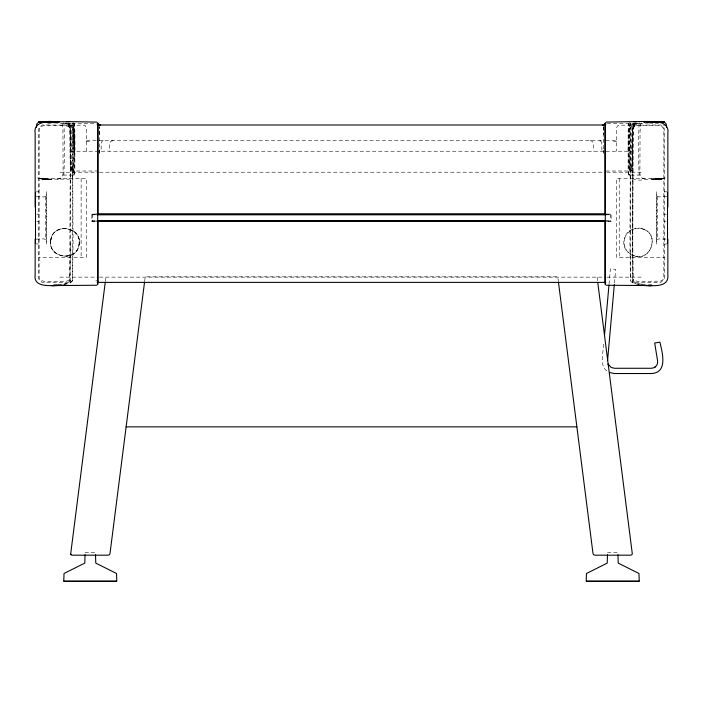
<?xml version="1.0" encoding="UTF-8"?>
<svg xmlns="http://www.w3.org/2000/svg" width="703" height="703" viewBox="0 0 703 703"><rect width="100%" height="100%" fill="white"/><g stroke="black" fill="none" stroke-linecap="round" stroke-linejoin="round"><path stroke-width="0.53" stroke-dasharray="3.52 2.64" d="M38.718 244.003L36.169 243.923M99.299 153.377L99.404 126.777M70.485 243.097L69.79 279.636L66.847 281.156L61.838 281.499L44.315 281.42L40.115 280.066L39.219 278.66L39.14 273.274L39.104 133.965L39.219 128.869L41.099 126.417L44.315 125.565L64.896 125.565L68.103 126.355L69.79 127.7L70.414 134.581L70.845 165.838L71.908 171.005M99.334 134.458L99.351 126.637M603.649 126.637L603.666 134.458M63.103 175.082L74.307 175.082L74.184 131.435L73.2 122.92L72.471 123.192L73.411 131.338L73.56 175.082M632.015 150.284L632.331 128.447L633.965 126.083L632.946 124.229L633.394 122.858L630.09 125.231L629.185 126.839L628.561 149.827L629.255 171.005M99.299 153.228L99.334 150.091M628.087 150.31L628.763 123.921L629.299 124.079L628.693 175.082L639.897 175.082M629.44 150.442L629.589 131.338L630.529 123.192L629.8 122.92L629.299 124.079M50.66 241.683C50.774 223.123 80.775 225.259 79.211 243.001C78.508 262.395 49.148 258.73 50.66 241.964M99.299 152.375L99.334 150.284M632.788 128.64L632.788 278.845L634.897 280.752L638.104 281.42L660.644 281.156L663.527 279.346L663.834 276.982L663.896 133.965L663.781 128.869L661.901 126.417L658.685 125.565L638.104 125.565L634.897 126.355L633.21 127.7L632.155 165.838L631.092 171.005M632.155 165.838L632.524 150.345L632.085 165.838L630.784 171.005L630.547 165.785M64.175 284.794L70.564 282.826L72.558 280.84L72.453 127.63C68.859 122.41 60.985 123.614 55.405 123.034M72.558 280.84L73.059 243.897L72.558 127.366L70.564 124.993L65.941 123.007M68.859 123.025L69.483 124.334L68.622 126.268L70.054 124.229L69.606 122.858L72.91 125.231L73.815 126.839L74.439 149.827L73.745 171.005M72.453 165.785L72.216 171.005L70.915 165.838L70.476 150.345L70.845 165.838M629.589 131.584L630.064 124.308L630.907 123.043M639.027 123.86L638.35 150.284L639.115 175.082M73.472 171.005L74.035 149.932L73.481 127.199L72.664 125.758L70.054 124.229M74.307 175.082L74.861 168.887L74.87 131.303L74.36 123.886L73.674 122.735M603.71 344.127C603.438 353.055 598.315 366.667 608.684 372.151M609.053 284.161L610.406 268.898L615.687 269.354L614.431 283.485M63.885 175.082L64.65 150.284L63.973 123.86M633.218 127.709L634.361 126.215L633.517 124.334L634.141 123.025M71.047 171.005L71.636 165.688L71.627 133.298L71.056 126.558L68.455 123.412M105.353 281.49L105.907 277.14M144.625 281.49L145.222 276.815L557.778 276.815L558.375 281.49M73.56 174.098L72.093 177.841L69.158 179.142L42.716 179.142L38.814 178.676L37.531 177.841M46.67 241.463L46.67 194.362M656.33 241.463L656.33 194.362M638.825 284.794L632.436 282.826L630.442 280.84L630.547 127.63C634.37 122.217 642.621 123.623 648.438 123.016M68.999 125.283L68.622 126.268L69.782 127.709M69.483 124.334L68.894 125.503L69.061 124.097L65.739 123.473L66.17 122.823M629.326 122.735L628.64 123.886L628.13 131.303L628.139 168.887L628.693 175.082M641.364 123.043L640.521 124.308L640.055 131.338L639.897 174.098L641.364 177.841L645.495 179.291M72.453 280.506L70.625 282.29L64.448 283.854M103.297 140.741L102.313 140.969L101.223 142.806L101.083 151.233M36.169 196.708L44.078 196.928L46.38 195.786M656.62 240.039L658.922 238.897L666.831 239.125M637.059 123.007L632.436 124.993L630.442 127.366L629.941 243.897L630.442 280.84M654.634 179.291L664.186 178.676L650.609 179.291C655.486 178.852 661.075 180.328 665.469 177.841M636.039 122.638L632.964 124.818L631.944 126.558L631.18 149.73L631.953 171.005M632.937 229.16C619.396 233.563 622.401 255.057 636.057 256.314C651.426 259.548 659.098 235.443 644.238 229.512C631.751 223 616.962 240.25 627.138 251.323C652.015 272.869 665.346 222.438 632.981 229.143M632.946 124.229L630.336 125.758L629.519 127.199L628.965 149.932L629.528 171.005M639.651 122.84L635.582 124.563L633.324 127.199L632.744 243.95L633.324 280.989L635.582 283.177L639.651 284.618M73.701 124.079L74.237 123.921L74.746 131.329L74.913 150.31M63.349 284.618L67.418 283.177L69.676 280.989L70.256 168.465L69.676 127.199L67.418 124.563L63.349 122.84M36.169 191.901L38.718 191.682M36.811 214.248L38.718 214.064M36.169 239.125L44.078 238.897L46.38 240.039M666.831 196.708L658.922 196.928L656.62 195.786M666.189 221.217L664.282 221.401M666.831 243.923L664.282 244.143M113.016 140.741L111.382 140.969L109.519 142.806L109.281 151.233M661.066 179.028L664.186 178.676L654.247 179.291L664.238 178.624L653.614 179.291L660.952 179.142L654.247 179.291M95.757 280.919L97.04 280.769M653.614 179.291L660.794 179.142L651.567 179.291L664.186 178.676M57.505 179.291L61.636 177.841L63.103 174.098L62.945 131.338L62.479 124.308L61.636 123.043M607.269 123.614L637.261 123.473L636.83 122.823M47.734 123.28L54.562 123.016M651.567 179.291L660.038 179.142M648.438 284.364L651.839 284.302M660.284 179.142C652.199 176.444 632.182 185.689 629.44 174.098M57.101 284.32L52.857 284.328M65.739 123.473L95.731 123.614M637.261 123.473L634.563 123.64L633.746 124.756L634.106 125.503L633.517 124.334M70.476 280.98L69.676 280.989L70.669 280.989M86.425 140.741L97.146 140.741M98.824 140.741L604.176 140.741M605.854 140.741L616.575 140.741M599.703 140.741L600.845 140.969M86.425 141.663L89.527 141.663M613.473 141.663L616.575 141.663M70.52 151.233L605.037 151.233M605.96 151.233L632.48 151.233M70.256 171.005L97.199 171.005M605.96 171.005L632.744 171.005M59.922 172.217L98.358 172.217M99.457 172.217L605.74 172.217M606.838 172.217L643.078 172.217M38.718 178.571L86.425 178.571L86.425 257.263L38.718 257.263M664.282 178.571L616.575 178.571L616.575 257.263L664.282 257.263M48.366 179.291L52.391 179.291L38.762 178.624L41.934 179.028M664.282 191.682L666.831 191.901M97.093 214.064L91.856 214.064L91.856 221.401L97.093 221.401M605.907 214.064L611.144 214.064L611.144 221.401L605.907 221.401M664.282 214.064L666.189 214.248M91.856 214.248L97.093 214.248M605.907 214.248L611.144 214.248M91.856 214.802L97.093 214.802M605.907 214.802L611.144 214.802M91.856 220.663L97.093 220.663M605.907 220.663L611.144 220.663M91.856 221.217L97.093 221.217M605.907 221.217L611.144 221.217M38.718 221.401L36.811 221.217M59.922 277.14L98.358 277.14M99.457 277.14L605.74 277.14M606.838 277.14L643.078 277.14M632.331 280.989L633.324 280.989L632.524 280.98M85.045 552.558L95.511 552.558M607.489 552.558L617.955 552.558M42.962 179.142L51.433 179.291L38.814 178.676M42.716 179.142L51.433 179.291M649.291 123.034L658.412 123.631M42.048 179.142L50.282 179.291L42.206 179.142L49.386 179.291M637.146 256.437L637.726 256.481M641.663 284.144C637.981 283.52 632.92 283.942 630.547 280.506M589.984 140.741L591.618 140.969L593.481 142.806L593.719 151.233M633.965 126.083L633.913 126.953L634.001 125.283M643.728 229.301L642.296 228.8M632.647 255.374L634.08 255.874M663.017 124.826L664.607 125.635M600.687 140.969L601.777 142.806L601.917 151.233M72.093 123.043L72.936 124.308L73.411 131.584L73.56 150.442M69.035 126.083L70.669 128.447L70.985 150.284M651.909 238.475L652.059 238.932M624.317 245.751L624.466 246.199M597.093 277.14L597.647 281.49M603.596 126.777L603.701 152.375M70.212 128.64L70.485 168.94M79.193 241.586L79.211 243.001M603.666 150.091L603.701 153.377M657.481 196.638L657.481 239.187M656.33 191.682L656.33 244.143M632.48 125.002L632.48 282.386L660.978 282.36L664.291 278.889L664.177 128.078L660.75 125.002L618.209 125.204L616.575 127.63L616.575 151.233M629.44 149.458L629.44 175.082M619.229 178.571L619.229 257.263M610.301 214.064L610.301 221.401M92.699 214.064L92.699 221.401M86.425 151.233L86.425 127.63L84.791 125.204L42.25 125.002L38.823 128.078L38.709 278.889L42.022 282.36L70.52 282.386L70.52 125.002M81.126 178.571L81.126 257.263M46.67 191.682L46.67 244.143M45.519 196.638L45.519 239.187M50.774 240.259C47.435 258.168 77.075 262.518 79.096 244.416C82.436 226.507 52.795 222.157 50.774 240.259M50.985 239.178C46.231 256.753 75.467 263.502 78.885 245.505C83.631 227.93 54.403 221.173 50.985 239.178M69.087 126.953L68.622 126.268L69.087 126.953"/><path stroke-width="1.05" d="M97.787 282.369L97.699 284.574L97.717 122.832L97.787 124.668M605.213 124.668L605.283 122.832L605.283 284.627L605.213 282.369M98.007 282.342L98.007 220.707M36.486 127.322L36.688 124.308L37.531 123.043M604.483 335.401L608.956 285.251M607.559 360.657L614.334 284.574M105.213 282.58L70.739 553.463L71.012 554.755L72.268 555.185L108.042 555.185L109.413 554.755L110.011 553.463L144.528 282.246M604.158 124.844L605.52 123.341M604.975 125.389L605.96 123.992M603.798 125.231L604.325 124.141M608.798 365.419L608.025 364.04L611.171 367.476L614.51 368.275L651.242 368.275C655.064 368.407 658.324 364.681 657.586 360.903L654.686 342.985L659.915 342.15C662.182 352.115 668.202 372.555 651.576 373.521L614.185 373.521L609.58 372.493M48.753 121.584L42.048 121.742L49.386 121.584L38.762 122.252L48.753 121.584L41.952 121.742L43.041 121.742C28.7 123.403 51.231 120.714 52.391 121.584L38.814 122.208L48.366 121.584M654.423 367.484L655.653 366.615M606.197 122.094L636.25 121.584M99.641 125.204L100.652 125.002M96.803 285.242L51.82 285.594L62.365 285.075M38.603 122.41L51.433 121.584L42.206 121.742L49.386 121.584M61.047 285.084L54.193 285.664M644.115 121.742L645.495 121.584M644.343 121.9C653.025 121.364 669.774 120.231 667.85 133.315L667.85 207.13M643.386 121.9L651.857 121.681M633.842 121.742C657.78 120.617 673.263 123.5 659.959 121.742L664.238 122.252L650.609 121.584L664.186 122.208L654.634 121.584M56.363 285.603L58.955 285.409C50.704 285.374 33.19 288.01 35.15 274.82L35.15 239.099M56.389 121.593C48.147 121.61 33.059 121.021 35.15 133.315L35.15 207.13M640.635 285.075C649.572 285.233 669.405 289.188 667.85 274.82L667.85 239.099M54.193 121.593L56.442 121.672L51.82 121.672L59.614 121.9M646.558 121.672L651.18 121.672L646.637 121.663M648.807 285.664L644.045 285.409L651.18 285.594L606.197 285.242M648.983 285.664L651.857 285.594M42.962 121.742L51.433 121.584M42.716 121.742L69.158 121.742M51.143 121.681L56.442 121.672M66.75 121.584L96.803 122.094M98.253 125.002L604.747 125.002M97.093 214.064L605.652 214.064M97.093 214.248L605.652 214.248M97.093 214.802L605.652 214.802M97.093 220.663L605.652 220.663M97.093 221.217L605.652 221.217M97.093 221.401L605.652 221.401M97.155 282.386L605.845 282.386M126.127 426.853L576.873 426.853M63.841 581.135L116.716 581.135M586.284 581.135L639.159 581.135M64.052 581.346L116.505 581.346M586.495 581.346L638.948 581.346M646.611 121.593L648.807 121.593M51.143 285.594L54.017 285.664M660.038 121.742L651.567 121.584L664.397 122.41M651.567 121.584L660.284 121.742M653.614 121.584L660.565 121.742L652.718 121.584L660.952 121.742L654.247 121.584M641.953 285.084L646.637 285.603M56.363 121.663L58.657 121.9M57.505 121.584L58.885 121.742M602.348 125.002L603.359 125.204M97.48 123.341L99.202 125.231M97.04 123.992L98.025 125.389M665.469 123.043L666.312 124.308L666.514 127.322M70.757 554.219L71.012 554.755M98.675 124.141L98.842 124.844M597.787 282.58L632.261 553.463L631.988 554.755L630.732 555.185L594.958 555.185L593.587 554.755L592.989 553.463L558.472 282.246M667.507 192.569L667.507 243.256M639.229 580.783L638.974 573.49L618.209 563.103L617.955 554.755M607.489 554.755L607.234 563.103L586.469 573.49L586.214 580.783M604.993 126.338L604.993 213.659M604.993 221.313L604.993 282.088M116.786 580.783L116.531 573.49L95.766 563.103L95.511 554.755M98.007 125.002L98.007 214.125M85.045 554.755L84.791 563.103L64.026 573.49L63.771 580.783M35.493 192.569L35.493 243.256"/></g></svg>
